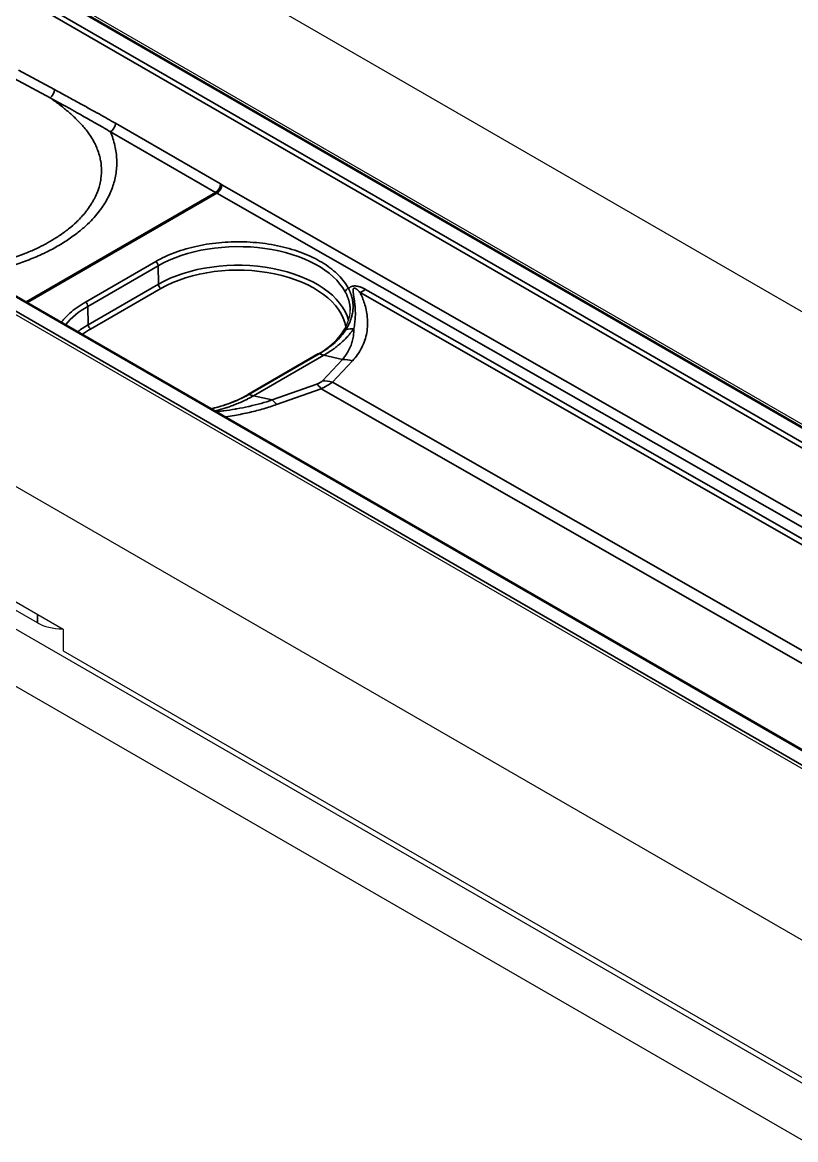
# Model space of a CAD drawing. Header units: millimetres. Extents: x 68 to 2000, y 100 to 2870.
# Drawn here: x 1428.2 to 1483.4, y 804.5 to 884.4 of the extents above; entities that cross this region are included whole.
import ezdxf

# ---------------------------------------------------------------- set-up
doc = ezdxf.new("R2010")
doc.units = ezdxf.units.MM
doc.header["$LTSCALE"] = 10
doc.layers.add('_Sichtbarkanten', color=7, linetype='Continuous', lineweight=25)
doc.layers.add('Sichtbar schmal (ISO)', color=7, linetype='Continuous', lineweight=35)

msp = doc.modelspace()

# ---------------------------------------------------------------- linework, layer by layer
at = {"layer": '_Sichtbarkanten'}
for p, q in [((1239.442, 1004.8), (1592.995, 800.676)), ((1200.551, 982.347), (1554.104, 778.223)), ((1268.434, 979.842), (1549.869, 817.355)), ((1268.893, 979.754), (1549.614, 817.68)), ((1529.887, 805.826), (1248.465, 968.305)), ((1528.295, 805.371), (1247.573, 967.446)), ((1449.262, 860.676), (1444.245, 857.78)), ((1396.59, 858.957), (1529.179, 782.407)), ((1529.179, 778.325), (1396.59, 854.875)), ((1408.44, 854.075), (1431.068, 841.011)), ((1429.234, 841.462), (1411.907, 851.465)), ((1431.068, 841.011), (1431.068, 839.46)), ((1431.068, 839.46), (1491.525, 804.555))]:
    msp.add_line(p, q, dxfattribs=at)
for centre, major_axis, ratio, start_param, end_param in [((1444.37, 857.563), (-0.125, 0.217), 0.589802, 0.000537, 0.00064), ((1431, 842.484), (-2.5, 0), 0.578054, 0.786007, 1.578464)]:
    msp.add_ellipse(centre, major_axis=major_axis, ratio=ratio, start_param=start_param, end_param=end_param, dxfattribs=at)
for points in [[(1451.119, 862.374), (1451.406, 862.844), (1451.555, 863.322), (1451.565, 863.772)], [(1449.262, 860.676), (1449.262, 860.676), (1449.262, 860.676), (1449.262, 860.676)]]:
    msp.add_open_spline(points, degree=3, dxfattribs=at)
for points, knots in [([(1449.262, 860.676), (1449.865, 861.024), (1450.373, 861.433), (1450.889, 862.033), (1451.014, 862.202), (1451.119, 862.374)], [0, 0, 0, 0, 0.5172031, 0.5172031, 0.7129245, 0.7129245, 0.7129245, 0.7129245]), ([(1441.633, 856.779), (1442.308, 856.937), (1442.949, 857.152), (1443.775, 857.524), (1444.017, 857.648), (1444.245, 857.78)], [0.0820415, 0.0820415, 0.0820415, 0.0820415, 0.5203042, 0.5203042, 0.7160716, 0.7160716, 0.7160716, 0.7160716])]:
    msp.add_open_spline(points, degree=3, knots=knots, dxfattribs=at)
at = {"layer": 'Sichtbar schmal (ISO)'}
for p, q in [((1549.744, 817.343), (1268.309, 979.829)), ((1548.671, 816.53), (1267.249, 979.009)), ((1267.425, 979.312), (1548.848, 816.833)), ((1247.443, 967.783), (1528.878, 805.296)), ((1529.762, 805.813), (1248.34, 968.293)), ((1427.874, 880.949), (1430.448, 879.559)), ((1427.565, 880.359), (1430.139, 878.969)), ((1434.444, 876.55), (1441.952, 872.215)), ((1434.798, 877.155), (1442.306, 872.82)), ((1442.396, 872.768), (1545.245, 814.021)), ((1428.425, 864.405), (1441.952, 872.215)), ((1428.517, 864.352), (1442.045, 872.162)), ((1442.045, 872.162), (1544.543, 813.615)), ((1432.653, 864.379), (1437.673, 867.278)), ((1432.83, 864.076), (1437.851, 866.975)), ((1437.851, 866.975), (1437.87, 865.657)), ((1432.85, 862.759), (1437.87, 865.657)), ((1433.027, 862.456), (1438.047, 865.355)), ((1452.267, 865.071), (1528.509, 821.514)), ((1452.67, 865.278), (1528.912, 821.72)), ((1432.83, 864.076), (1432.85, 862.759)), ((1452.776, 863.417), (1452.776, 863.417)), ((1449.351, 860.679), (1444.337, 857.785)), ((1444.67, 857.69), (1449.683, 860.584)), ((1451.01, 860.287), (1449.683, 860.584)), ((1451.01, 860.287), (1449.586, 858.758)), ((1451.719, 860.186), (1450.296, 858.657)), ((1449.183, 858.525), (1445.996, 857.392)), ((1449.489, 858.192), (1446.302, 857.058)), ((1449.489, 858.192), (1514.827, 820.863)), ((1450.296, 858.657), (1515.634, 821.329)), ((1445.996, 857.392), (1444.67, 857.69)), ((1429.234, 841.462), (1429.234, 842.07))]:
    msp.add_line(p, q, dxfattribs=at)
for centre, major_axis, ratio, start_param, end_param in [((1430.094, 879.363), (0.237, 0.44), 0.595228, 4.00544, 5.463512), ((1434.444, 876.958), (0.25, 0.433), 0.57735, 3.926991, 5.480334), ((1441.952, 872.623), (0.25, 0.433), 0.57735, 3.926992, 5.480334), ((1442.043, 872.571), (0.248, 0.434), 0.580313, 3.924309, 5.477656), ((1442.637, 895.244), (-11.827, 23.793), 0.584954, 2.419128, 2.424095), ((1441.952, 892.627), (12.5, -21.651), 0.57735, 5.497787, 5.503023), ((1443.531, 863.731), (8.033, 0.037), 0.574224, 0.295803, 2.353525), ((1437.674, 867.073), (0.125, -0.217), 0.57735, 0.802851, 2.36143), ((1443.53, 862.39), (8.004, 0), 0.57735, 0.149566, 2.356194), ((1443.53, 862.189), (7.754, 0), 0.57735, 0.093863, 2.356194), ((1438.047, 865.559), (-0.125, 0.217), 0.57735, 0.802851, 2.356194), ((1451.448, 865.15), (-0.22, -0.118), 0.783058, 4.318505, 5.869395), ((1452.652, 869.371), (2.48, 4.341), 0.580365, 3.809993, 3.92436), ((1438.51, 860.832), (8.033, 0.037), 0.574225, 2.353524, 2.698243), ((1432.653, 864.175), (0.125, -0.217), 0.57735, 0.802851, 2.36143), ((1438.51, 859.491), (8.004, 0), 0.57735, 2.356194, 2.495666), ((1438.51, 859.291), (7.754, 0), 0.57735, 2.356194, 2.468253), ((1433.027, 862.66), (-0.125, 0.217), 0.57735, 0.802851, 2.356194), ((1451.332, 862.244), (-0.213, 0.13), 0.763655, 5.367945, 6.283189), ((1450.26, 866.625), (-4.432, 2.314), 0.783417, 2.174068, 2.29128), ((1448.65, 865.085), (-2.5, 4.33), 0.57735, 2.55575, 2.652887), ((1451.527, 858.036), (-1.829, 1.704), 0.803702, 5.270685, 5.583182), ((1449.7, 856.275), (-0.838, 2.355), 0.268501, 5.561414, 5.87391), ((1450.103, 856.508), (-1.829, 1.704), 0.803702, 5.270686, 5.583183), ((1444.37, 857.563), (-0.125, 0.217), 0.589802, 5.697944, 6.283721), ((1443.636, 862.191), (-2.5, 4.33), 0.57735, 2.55575, 2.652887), ((1446.513, 855.142), (-0.838, 2.355), 0.268501, 5.561414, 5.87391)]:
    msp.add_ellipse(centre, major_axis=major_axis, ratio=ratio, start_param=start_param, end_param=end_param, dxfattribs=at)
for points, knots in [([(1424.283, 866.796), (1424.325, 866.802), (1424.368, 866.809), (1424.41, 866.815), (1424.627, 866.848), (1424.85, 866.885), (1425.081, 866.928), (1425.121, 866.935), (1425.16, 866.943), (1425.2, 866.95), (1425.475, 867.003), (1425.762, 867.064), (1426.066, 867.137), (1426.153, 867.158), (1426.241, 867.18), (1426.33, 867.203), (1426.552, 867.26), (1426.781, 867.323), (1427.015, 867.393), (1427.18, 867.443), (1427.346, 867.495), (1427.514, 867.551), (1427.681, 867.607), (1427.849, 867.666), (1428.017, 867.728), (1428.22, 867.803), (1428.424, 867.883), (1428.625, 867.968), (1428.755, 868.022), (1428.885, 868.079), (1429.012, 868.137), (1429.231, 868.237), (1429.445, 868.341), (1429.652, 868.448), (1429.75, 868.499), (1429.847, 868.551), (1429.942, 868.604), (1430.168, 868.729), (1430.383, 868.857), (1430.586, 868.987), (1430.646, 869.026), (1430.704, 869.064), (1430.762, 869.103), (1431, 869.262), (1431.219, 869.422), (1431.417, 869.58), (1431.429, 869.589), (1431.441, 869.599), (1431.452, 869.608), (1431.66, 869.775), (1431.846, 869.939), (1432.012, 870.098), (1432.055, 870.139), (1432.097, 870.18), (1432.138, 870.22), (1432.254, 870.336), (1432.359, 870.45), (1432.457, 870.56), (1432.56, 870.677), (1432.653, 870.791), (1432.739, 870.904), (1432.763, 870.934), (1432.786, 870.965), (1432.809, 870.996), (1432.914, 871.137), (1433.007, 871.276), (1433.092, 871.414), (1433.135, 871.484), (1433.176, 871.554), (1433.215, 871.624), (1433.252, 871.692), (1433.288, 871.76), (1433.323, 871.829), (1433.392, 871.968), (1433.454, 872.108), (1433.509, 872.249), (1433.525, 872.291), (1433.54, 872.333), (1433.555, 872.375), (1433.591, 872.475), (1433.622, 872.575), (1433.65, 872.676), (1433.69, 872.819), (1433.722, 872.963), (1433.746, 873.107), (1433.748, 873.122), (1433.751, 873.137), (1433.753, 873.153), (1433.773, 873.281), (1433.787, 873.41), (1433.795, 873.54), (1433.804, 873.677), (1433.805, 873.815), (1433.799, 873.954), (1433.799, 873.961), (1433.798, 873.968), (1433.798, 873.975), (1433.791, 874.121), (1433.776, 874.268), (1433.753, 874.416), (1433.733, 874.536), (1433.709, 874.657), (1433.678, 874.778), (1433.671, 874.806), (1433.664, 874.834), (1433.656, 874.862), (1433.615, 875.012), (1433.565, 875.163), (1433.505, 875.315), (1433.464, 875.42), (1433.418, 875.526), (1433.367, 875.631), (1433.345, 875.678), (1433.322, 875.724), (1433.298, 875.77), (1433.219, 875.921), (1433.133, 876.068), (1433.044, 876.206), (1432.97, 876.321), (1432.895, 876.429), (1432.82, 876.53), (1432.804, 876.551), (1432.789, 876.571), (1432.774, 876.592), (1432.683, 876.711), (1432.594, 876.82), (1432.505, 876.924), (1432.415, 877.029), (1432.325, 877.128), (1432.234, 877.223), (1432.143, 877.319), (1432.051, 877.411), (1431.958, 877.501), (1431.949, 877.51), (1431.94, 877.518), (1431.931, 877.527), (1431.847, 877.608), (1431.762, 877.686), (1431.677, 877.763), (1431.582, 877.848), (1431.486, 877.932), (1431.388, 878.014), (1431.29, 878.097), (1431.191, 878.178), (1431.09, 878.259), (1430.989, 878.34), (1430.886, 878.42), (1430.781, 878.5), (1430.677, 878.579), (1430.572, 878.658), (1430.465, 878.736), (1430.451, 878.746), (1430.436, 878.757), (1430.422, 878.767), (1430.329, 878.835), (1430.234, 878.902), (1430.139, 878.969)], [0.3621811, 0.3621811, 0.3621811, 0.3621811, 0.3653846, 0.3653846, 0.3653846, 0.3818232, 0.3818232, 0.3818232, 0.3846154, 0.3846154, 0.3846154, 0.4038462, 0.4038462, 0.4038462, 0.4093576, 0.4093576, 0.4093576, 0.4230769, 0.4230769, 0.4230769, 0.4327241, 0.4327241, 0.4327241, 0.4423077, 0.4423077, 0.4423077, 0.4539652, 0.4539652, 0.4539652, 0.4615385, 0.4615385, 0.4615385, 0.474558, 0.474558, 0.474558, 0.4807692, 0.4807692, 0.4807692, 0.4956006, 0.4956006, 0.4956006, 0.5, 0.5, 0.5, 0.5181467, 0.5181467, 0.5181467, 0.5192308, 0.5192308, 0.5192308, 0.5384615, 0.5384615, 0.5384615, 0.5434493, 0.5434493, 0.5434493, 0.5576923, 0.5576923, 0.5576923, 0.5727792, 0.5727792, 0.5727792, 0.5769231, 0.5769231, 0.5769231, 0.5961538, 0.5961538, 0.5961538, 0.6058788, 0.6058788, 0.6058788, 0.6153846, 0.6153846, 0.6153846, 0.6346154, 0.6346154, 0.6346154, 0.6403017, 0.6403017, 0.6403017, 0.6538462, 0.6538462, 0.6538462, 0.6730769, 0.6730769, 0.6730769, 0.6751186, 0.6751186, 0.6751186, 0.6923077, 0.6923077, 0.6923077, 0.7106147, 0.7106147, 0.7106147, 0.7115385, 0.7115385, 0.7115385, 0.7307692, 0.7307692, 0.7307692, 0.7464052, 0.7464052, 0.7464052, 0.75, 0.75, 0.75, 0.7692308, 0.7692308, 0.7692308, 0.7825567, 0.7825567, 0.7825567, 0.7884615, 0.7884615, 0.7884615, 0.8076923, 0.8076923, 0.8076923, 0.8236648, 0.8236648, 0.8236648, 0.8269231, 0.8269231, 0.8269231, 0.8461538, 0.8461538, 0.8461538, 0.8653846, 0.8653846, 0.8653846, 0.8846154, 0.8846154, 0.8846154, 0.8864713, 0.8864713, 0.8864713, 0.9038462, 0.9038462, 0.9038462, 0.9230769, 0.9230769, 0.9230769, 0.9423077, 0.9423077, 0.9423077, 0.9615385, 0.9615385, 0.9615385, 0.9807692, 0.9807692, 0.9807692, 0.9833197, 0.9833197, 0.9833197, 1, 1, 1, 1]), ([(1430.139, 878.969), (1430.433, 878.808), (1430.714, 878.654), (1430.983, 878.506), (1431.005, 878.494), (1431.027, 878.482), (1431.049, 878.469), (1431.292, 878.336), (1431.525, 878.207), (1431.748, 878.083), (1431.79, 878.06), (1431.832, 878.036), (1431.873, 878.013), (1432.07, 877.904), (1432.259, 877.799), (1432.441, 877.697), (1432.5, 877.663), (1432.559, 877.63), (1432.617, 877.598), (1432.793, 877.499), (1432.963, 877.403), (1433.127, 877.31), (1433.181, 877.279), (1433.235, 877.248), (1433.288, 877.218), (1433.468, 877.115), (1433.641, 877.016), (1433.807, 876.921), (1433.836, 876.904), (1433.866, 876.887), (1433.895, 876.87), (1434.087, 876.759), (1434.271, 876.652), (1434.444, 876.55)], [0, 0, 0, 0, 0.1540501, 0.1540501, 0.1540501, 0.1666667, 0.1666667, 0.1666667, 0.3069509, 0.3069509, 0.3069509, 0.3333333, 0.3333333, 0.3333333, 0.4590457, 0.4590457, 0.4590457, 0.5, 0.5, 0.5, 0.6250424, 0.6250424, 0.6250424, 0.6666667, 0.6666667, 0.6666667, 0.8081362, 0.8081362, 0.8081362, 0.8333333, 0.8333333, 0.8333333, 1, 1, 1, 1]), ([(1424.997, 866.384), (1425.199, 866.422), (1425.689, 866.52), (1426.533, 866.72), (1427.555, 867.015), (1428.63, 867.395), (1429.69, 867.851), (1430.669, 868.363), (1431.527, 868.902), (1432.245, 869.44), (1432.827, 869.956), (1433.291, 870.439), (1433.665, 870.894), (1433.974, 871.333), (1434.234, 871.773), (1434.453, 872.222), (1434.63, 872.68), (1434.762, 873.142), (1434.851, 873.608), (1434.897, 874.08), (1434.899, 874.562), (1434.856, 875.054), (1434.766, 875.557), (1434.623, 876.075), (1434.507, 876.394), (1434.444, 876.55)], [0.311186, 0.311186, 0.311186, 0.311186, 0.3333333, 0.3636364, 0.3939394, 0.4242424, 0.4545455, 0.4848485, 0.5151515, 0.5454545, 0.5757576, 0.6060606, 0.6363636, 0.6666667, 0.6969697, 0.7272727, 0.7575758, 0.7878788, 0.8181818, 0.8484848, 0.8787879, 0.9090909, 0.9393939, 0.969697, 1, 1, 1, 1]), ([(1437.673, 867.278), (1437.882, 867.398), (1438.32, 867.626), (1439.049, 867.93), (1439.832, 868.188), (1440.661, 868.396), (1441.52, 868.55), (1442.401, 868.65), (1443.297, 868.695), (1444.196, 868.685), (1445.087, 868.618), (1445.959, 868.497), (1446.803, 868.322), (1447.609, 868.095), (1448.367, 867.82), (1449.068, 867.499), (1449.704, 867.136), (1450.267, 866.735), (1450.752, 866.302), (1451.152, 865.84), (1451.358, 865.519), (1451.447, 865.354)], [0, 0, 0, 0, 0.0526316, 0.1052632, 0.1578947, 0.2105263, 0.2631579, 0.3157895, 0.3684211, 0.4210526, 0.4736842, 0.5263158, 0.5789474, 0.6315789, 0.6842105, 0.7368421, 0.7894737, 0.8421053, 0.8947368, 0.9473684, 1, 1, 1, 1]), ([(1451.447, 865.354), (1451.455, 865.338), (1451.463, 865.321), (1451.471, 865.304), (1451.475, 865.295), (1451.479, 865.286), (1451.483, 865.277), (1451.488, 865.267), (1451.493, 865.256), (1451.498, 865.246), (1451.506, 865.228), (1451.514, 865.211), (1451.522, 865.192), (1451.522, 865.191), (1451.523, 865.19), (1451.523, 865.188), (1451.531, 865.17), (1451.539, 865.151), (1451.548, 865.131), (1451.552, 865.12), (1451.557, 865.109), (1451.561, 865.098), (1451.564, 865.09), (1451.568, 865.081), (1451.571, 865.073), (1451.579, 865.053), (1451.587, 865.033), (1451.594, 865.012), (1451.597, 865.006), (1451.599, 865), (1451.601, 864.994), (1451.606, 864.979), (1451.612, 864.963), (1451.617, 864.947), (1451.625, 864.926), (1451.632, 864.903), (1451.64, 864.88), (1451.648, 864.856), (1451.655, 864.83), (1451.663, 864.804), (1451.668, 864.788), (1451.672, 864.772), (1451.677, 864.755), (1451.68, 864.745), (1451.682, 864.735), (1451.685, 864.724), (1451.692, 864.696), (1451.699, 864.667), (1451.706, 864.637), (1451.708, 864.631), (1451.709, 864.624), (1451.711, 864.618), (1451.716, 864.593), (1451.721, 864.568), (1451.726, 864.542), (1451.73, 864.517), (1451.735, 864.492), (1451.739, 864.466), (1451.74, 864.457), (1451.742, 864.448), (1451.743, 864.438), (1451.749, 864.401), (1451.753, 864.363), (1451.757, 864.324), (1451.758, 864.315), (1451.759, 864.307), (1451.76, 864.299), (1451.763, 864.266), (1451.765, 864.232), (1451.767, 864.197), (1451.768, 864.17), (1451.769, 864.142), (1451.77, 864.113), (1451.77, 864.094), (1451.77, 864.075), (1451.77, 864.056), (1451.77, 864.008), (1451.769, 863.959), (1451.766, 863.907), (1451.765, 863.904), (1451.765, 863.9), (1451.765, 863.897), (1451.761, 863.84), (1451.756, 863.78), (1451.747, 863.717), (1451.746, 863.704), (1451.744, 863.691), (1451.742, 863.678), (1451.734, 863.626), (1451.725, 863.573), (1451.714, 863.518), (1451.707, 863.486), (1451.7, 863.454), (1451.692, 863.421), (1451.683, 863.384), (1451.673, 863.347), (1451.662, 863.308), (1451.646, 863.252), (1451.628, 863.194), (1451.607, 863.134), (1451.602, 863.121), (1451.597, 863.108), (1451.593, 863.095), (1451.568, 863.026), (1451.539, 862.954), (1451.506, 862.88), (1451.496, 862.858), (1451.486, 862.835), (1451.475, 862.813), (1451.451, 862.763), (1451.426, 862.712), (1451.399, 862.659), (1451.363, 862.592), (1451.324, 862.523), (1451.281, 862.453)], [0, 0, 0, 0, 0.0416341, 0.0416341, 0.0416341, 0.0625, 0.0625, 0.0625, 0.0866207, 0.0866207, 0.0866207, 0.125, 0.125, 0.125, 0.1276593, 0.1276593, 0.1276593, 0.1662083, 0.1662083, 0.1662083, 0.1875, 0.1875, 0.1875, 0.2033565, 0.2033565, 0.2033565, 0.2399222, 0.2399222, 0.2399222, 0.25, 0.25, 0.25, 0.2764862, 0.2764862, 0.2764862, 0.3125, 0.3125, 0.3125, 0.3510776, 0.3510776, 0.3510776, 0.375, 0.375, 0.375, 0.3895387, 0.3895387, 0.3895387, 0.4289244, 0.4289244, 0.4289244, 0.4375, 0.4375, 0.4375, 0.4693245, 0.4693245, 0.4693245, 0.5, 0.5, 0.5, 0.5108569, 0.5108569, 0.5108569, 0.553618, 0.553618, 0.553618, 0.5625, 0.5625, 0.5625, 0.597656, 0.597656, 0.597656, 0.625, 0.625, 0.625, 0.6431249, 0.6431249, 0.6431249, 0.6875, 0.6875, 0.6875, 0.6904332, 0.6904332, 0.6904332, 0.7396953, 0.7396953, 0.7396953, 0.75, 0.75, 0.75, 0.7896329, 0.7896329, 0.7896329, 0.8125, 0.8125, 0.8125, 0.837854, 0.837854, 0.837854, 0.875, 0.875, 0.875, 0.8829222, 0.8829222, 0.8829222, 0.9250289, 0.9250289, 0.9250289, 0.9375, 0.9375, 0.9375, 0.9648926, 0.9648926, 0.9648926, 0.9999999, 0.9999999, 0.9999999, 0.9999999]), ([(1451.447, 865.354), (1451.46, 865.367), (1451.487, 865.391), (1451.529, 865.424), (1451.574, 865.453), (1451.621, 865.477), (1451.669, 865.496), (1451.717, 865.511), (1451.767, 865.522), (1451.819, 865.529), (1451.875, 865.533), (1451.94, 865.532), (1452.009, 865.526), (1452.082, 865.514), (1452.157, 865.497), (1452.236, 865.475), (1452.317, 865.447), (1452.4, 865.413), (1452.487, 865.375), (1452.576, 865.33), (1452.639, 865.296), (1452.67, 865.278)], [0, 0, 0, 0, 0.0526316, 0.1052632, 0.1578947, 0.2105263, 0.2631579, 0.3157895, 0.3684211, 0.4210526, 0.4736842, 0.5263158, 0.5789474, 0.6315789, 0.6842105, 0.7368421, 0.7894737, 0.8421053, 0.8947368, 0.9473684, 0.9999999, 0.9999999, 0.9999999, 0.9999999]), ([(1451.821, 862.489), (1451.837, 862.558), (1451.85, 862.626), (1451.862, 862.693), (1451.863, 862.7), (1451.864, 862.706), (1451.865, 862.712), (1451.876, 862.779), (1451.886, 862.845), (1451.894, 862.91), (1451.895, 862.916), (1451.896, 862.922), (1451.897, 862.928), (1451.905, 862.993), (1451.911, 863.057), (1451.917, 863.121), (1451.917, 863.127), (1451.918, 863.133), (1451.918, 863.139), (1451.923, 863.203), (1451.927, 863.266), (1451.93, 863.33), (1451.93, 863.336), (1451.93, 863.341), (1451.93, 863.347), (1451.933, 863.41), (1451.934, 863.474), (1451.934, 863.536), (1451.934, 863.541), (1451.934, 863.546), (1451.934, 863.551), (1451.934, 863.613), (1451.933, 863.673), (1451.931, 863.731), (1451.931, 863.736), (1451.931, 863.74), (1451.931, 863.745), (1451.929, 863.802), (1451.926, 863.857), (1451.923, 863.908), (1451.923, 863.912), (1451.923, 863.916), (1451.922, 863.92), (1451.919, 863.971), (1451.916, 864.019), (1451.912, 864.065), (1451.911, 864.068), (1451.911, 864.072), (1451.911, 864.075), (1451.907, 864.12), (1451.903, 864.163), (1451.898, 864.204), (1451.898, 864.207), (1451.898, 864.21), (1451.897, 864.213), (1451.893, 864.254), (1451.889, 864.292), (1451.884, 864.329), (1451.884, 864.332), (1451.884, 864.335), (1451.883, 864.337), (1451.879, 864.374), (1451.875, 864.409), (1451.87, 864.442), (1451.87, 864.445), (1451.869, 864.447), (1451.869, 864.449), (1451.865, 864.483), (1451.86, 864.515), (1451.856, 864.545), (1451.856, 864.547), (1451.856, 864.549), (1451.855, 864.551), (1451.851, 864.582), (1451.847, 864.61), (1451.843, 864.638), (1451.842, 864.64), (1451.842, 864.642), (1451.842, 864.644), (1451.838, 864.671), (1451.834, 864.698), (1451.83, 864.723), (1451.83, 864.725), (1451.83, 864.726), (1451.829, 864.728), (1451.826, 864.753), (1451.822, 864.778), (1451.819, 864.801), (1451.818, 864.802), (1451.818, 864.804), (1451.818, 864.805), (1451.815, 864.828), (1451.811, 864.85), (1451.808, 864.872), (1451.808, 864.873), (1451.808, 864.874), (1451.808, 864.875), (1451.805, 864.897), (1451.802, 864.917), (1451.799, 864.936), (1451.799, 864.937), (1451.799, 864.938), (1451.799, 864.94), (1451.796, 864.959), (1451.794, 864.978), (1451.792, 864.995), (1451.792, 864.996), (1451.791, 864.997), (1451.791, 864.998), (1451.789, 865.016), (1451.787, 865.033), (1451.785, 865.05), (1451.784, 865.067), (1451.782, 865.084), (1451.781, 865.1), (1451.779, 865.116), (1451.778, 865.131), (1451.777, 865.146), (1451.776, 865.161), (1451.776, 865.175), (1451.776, 865.188), (1451.775, 865.202), (1451.776, 865.214), (1451.776, 865.227), (1451.776, 865.239), (1451.777, 865.25), (1451.778, 865.261), (1451.779, 865.272), (1451.781, 865.282), (1451.783, 865.291), (1451.785, 865.301), (1451.787, 865.309), (1451.789, 865.317), (1451.792, 865.325), (1451.795, 865.333), (1451.799, 865.339), (1451.802, 865.345), (1451.806, 865.351), (1451.81, 865.356), (1451.814, 865.36), (1451.819, 865.364), (1451.824, 865.368), (1451.828, 865.371), (1451.834, 865.373), (1451.839, 865.375), (1451.845, 865.377), (1451.85, 865.378), (1451.857, 865.379), (1451.863, 865.379), (1451.869, 865.379), (1451.877, 865.378), (1451.884, 865.377), (1451.893, 865.375), (1451.901, 865.373), (1451.91, 865.37), (1451.92, 865.366), (1451.93, 865.362), (1451.94, 865.357), (1451.951, 865.351), (1451.962, 865.345), (1451.974, 865.338), (1451.985, 865.331), (1451.998, 865.323), (1452.01, 865.314), (1452.023, 865.305), (1452.036, 865.295), (1452.049, 865.285), (1452.063, 865.273), (1452.077, 865.261), (1452.091, 865.249), (1452.105, 865.236), (1452.12, 865.223), (1452.135, 865.209), (1452.15, 865.194), (1452.166, 865.178), (1452.182, 865.163), (1452.198, 865.146), (1452.215, 865.128), (1452.232, 865.11), (1452.249, 865.091), (1452.267, 865.071)], [0, 0, 0, 0, 0.021727, 0.021727, 0.021727, 0.02381, 0.02381, 0.02381, 0.045583, 0.045583, 0.045583, 0.047619, 0.047619, 0.047619, 0.069445, 0.069445, 0.069445, 0.071429, 0.071429, 0.071429, 0.093311, 0.093311, 0.093311, 0.095238, 0.095238, 0.095238, 0.11718, 0.11718, 0.11718, 0.119048, 0.119048, 0.119048, 0.141038, 0.141038, 0.141038, 0.142857, 0.142857, 0.142857, 0.164889, 0.164889, 0.164889, 0.166667, 0.166667, 0.166667, 0.188744, 0.188744, 0.188744, 0.190476, 0.190476, 0.190476, 0.212605, 0.212605, 0.212605, 0.214286, 0.214286, 0.214286, 0.236468, 0.236468, 0.236468, 0.238095, 0.238095, 0.238095, 0.260328, 0.260328, 0.260328, 0.261905, 0.261905, 0.261905, 0.284189, 0.284189, 0.284189, 0.285714, 0.285714, 0.285714, 0.308049, 0.308049, 0.308049, 0.309524, 0.309524, 0.309524, 0.33191, 0.33191, 0.33191, 0.333333, 0.333333, 0.333333, 0.35577, 0.35577, 0.35577, 0.357143, 0.357143, 0.357143, 0.379631, 0.379631, 0.379631, 0.380952, 0.380952, 0.380952, 0.403491, 0.403491, 0.403491, 0.404762, 0.404762, 0.404762, 0.427351, 0.427351, 0.427351, 0.428571, 0.428571, 0.428571, 0.451211, 0.451211, 0.451211, 0.475072, 0.475072, 0.475072, 0.498933, 0.498933, 0.498933, 0.522794, 0.522794, 0.522794, 0.546654, 0.546654, 0.546654, 0.570514, 0.570514, 0.570514, 0.594375, 0.594375, 0.594375, 0.618235, 0.618235, 0.618235, 0.642095, 0.642095, 0.642095, 0.665952, 0.665952, 0.665952, 0.68981, 0.68981, 0.68981, 0.713671, 0.713671, 0.713671, 0.737529, 0.737529, 0.737529, 0.761394, 0.761394, 0.761394, 0.785259, 0.785259, 0.785259, 0.809119, 0.809119, 0.809119, 0.832978, 0.832978, 0.832978, 0.856838, 0.856838, 0.856838, 0.880698, 0.880698, 0.880698, 0.904559, 0.904559, 0.904559, 0.928419, 0.928419, 0.928419, 0.952279, 0.952279, 0.952279, 0.97614, 0.97614, 0.97614, 1, 1, 1, 1]), ([(1451.209, 865.111), (1451.222, 865.087), (1451.235, 865.062), (1451.249, 865.035), (1451.249, 865.034), (1451.25, 865.032), (1451.251, 865.03), (1451.264, 865.005), (1451.277, 864.979), (1451.29, 864.952), (1451.292, 864.948), (1451.294, 864.944), (1451.296, 864.94), (1451.308, 864.915), (1451.32, 864.888), (1451.333, 864.86), (1451.336, 864.854), (1451.339, 864.848), (1451.342, 864.841), (1451.353, 864.815), (1451.365, 864.788), (1451.376, 864.76), (1451.38, 864.751), (1451.384, 864.741), (1451.387, 864.732), (1451.398, 864.705), (1451.408, 864.678), (1451.418, 864.65), (1451.423, 864.637), (1451.427, 864.624), (1451.432, 864.611), (1451.441, 864.584), (1451.45, 864.557), (1451.459, 864.529), (1451.464, 864.512), (1451.469, 864.495), (1451.474, 864.478), (1451.481, 864.451), (1451.488, 864.424), (1451.495, 864.396), (1451.501, 864.374), (1451.506, 864.353), (1451.511, 864.33), (1451.516, 864.304), (1451.522, 864.277), (1451.527, 864.249), (1451.532, 864.222), (1451.536, 864.195), (1451.54, 864.166), (1451.544, 864.141), (1451.548, 864.114), (1451.551, 864.088), (1451.554, 864.054), (1451.557, 864.019), (1451.56, 863.983), (1451.562, 863.959), (1451.563, 863.934), (1451.564, 863.908), (1451.565, 863.866), (1451.566, 863.823), (1451.565, 863.778), (1451.565, 863.776), (1451.565, 863.774), (1451.565, 863.772)], [0, 0, 0, 0, 0.0625, 0.0625, 0.0625, 0.0661891, 0.0661891, 0.0661891, 0.125, 0.125, 0.125, 0.1331624, 0.1331624, 0.1331624, 0.1875, 0.1875, 0.1875, 0.1999486, 0.1999486, 0.1999486, 0.25, 0.25, 0.25, 0.2665749, 0.2665749, 0.2665749, 0.3125, 0.3125, 0.3125, 0.3331226, 0.3331226, 0.3331226, 0.375, 0.375, 0.375, 0.3996603, 0.3996603, 0.3996603, 0.4375, 0.4375, 0.4375, 0.4662528, 0.4662528, 0.4662528, 0.5, 0.5, 0.5, 0.5329208, 0.5329208, 0.5329208, 0.5625, 0.5625, 0.5625, 0.5996775, 0.5996775, 0.5996775, 0.625, 0.625, 0.625, 0.6665373, 0.6665373, 0.6665373, 0.6685496, 0.6685496, 0.6685496, 0.6685496]), ([(1452.267, 865.071), (1452.324, 864.955), (1452.38, 864.831), (1452.433, 864.701), (1452.487, 864.57), (1452.537, 864.432), (1452.584, 864.286), (1452.63, 864.14), (1452.673, 863.985), (1452.708, 863.821), (1452.743, 863.656), (1452.771, 863.483), (1452.789, 863.303), (1452.806, 863.123), (1452.812, 862.937), (1452.805, 862.751), (1452.799, 862.565), (1452.779, 862.378), (1452.746, 862.196), (1452.713, 862.013), (1452.667, 861.834), (1452.608, 861.657), (1452.548, 861.481), (1452.475, 861.306), (1452.388, 861.136), (1452.302, 860.965), (1452.201, 860.799), (1452.09, 860.641), (1451.978, 860.482), (1451.855, 860.331), (1451.719, 860.186)], [0, 0, 0, 0, 0.1, 0.1, 0.1, 0.2, 0.2, 0.2, 0.3, 0.3, 0.3, 0.4, 0.4, 0.4, 0.5, 0.5, 0.5, 0.6, 0.6, 0.6, 0.7, 0.7, 0.7, 0.8, 0.8, 0.8, 0.9, 0.9, 0.9, 1, 1, 1, 1]), ([(1430.946, 862.949), (1430.993, 863.01), (1431.171, 863.227), (1431.524, 863.586), (1432.05, 864.006), (1432.444, 864.259), (1432.653, 864.379)], [0.8218211, 0.8218211, 0.8218211, 0.8218211, 0.8421053, 0.8947368, 0.9473684, 1, 1, 1, 1]), ([(1451.281, 862.453), (1451.18, 862.287), (1451.064, 862.124), (1450.932, 861.966), (1450.799, 861.807), (1450.651, 861.652), (1450.488, 861.503), (1450.325, 861.353), (1450.148, 861.209), (1449.958, 861.071), (1449.768, 860.934), (1449.565, 860.803), (1449.351, 860.679)], [0, 0, 0, 0, 0.248741, 0.248741, 0.248741, 0.499365, 0.499365, 0.499365, 0.749894, 0.749894, 0.749894, 1, 1, 1, 1]), ([(1449.683, 860.584), (1449.822, 860.665), (1449.95, 860.743), (1450.066, 860.819), (1450.076, 860.826), (1450.087, 860.833), (1450.098, 860.84), (1450.202, 860.909), (1450.298, 860.976), (1450.386, 861.04), (1450.403, 861.052), (1450.419, 861.064), (1450.435, 861.076), (1450.515, 861.135), (1450.588, 861.192), (1450.657, 861.247), (1450.677, 861.263), (1450.696, 861.279), (1450.715, 861.294), (1450.776, 861.345), (1450.834, 861.395), (1450.889, 861.443), (1450.91, 861.462), (1450.931, 861.48), (1450.951, 861.498), (1451.001, 861.544), (1451.049, 861.589), (1451.095, 861.633), (1451.115, 861.653), (1451.136, 861.673), (1451.155, 861.693), (1451.199, 861.736), (1451.24, 861.778), (1451.281, 861.821), (1451.301, 861.842), (1451.32, 861.863), (1451.34, 861.884), (1451.38, 861.928), (1451.42, 861.973), (1451.458, 862.018), (1451.476, 862.038), (1451.494, 862.059), (1451.511, 862.08), (1451.554, 862.132), (1451.596, 862.184), (1451.637, 862.236), (1451.649, 862.251), (1451.661, 862.267), (1451.672, 862.282), (1451.724, 862.35), (1451.774, 862.419), (1451.821, 862.489)], [0, 0, 0, 0, 0.1017218, 0.1017218, 0.1017218, 0.1111111, 0.1111111, 0.1111111, 0.2046711, 0.2046711, 0.2046711, 0.2222222, 0.2222222, 0.2222222, 0.308684, 0.308684, 0.308684, 0.3333333, 0.3333333, 0.3333333, 0.4139675, 0.4139675, 0.4139675, 0.4444444, 0.4444444, 0.4444444, 0.521176, 0.521176, 0.521176, 0.5555556, 0.5555556, 0.5555556, 0.6300864, 0.6300864, 0.6300864, 0.6666667, 0.6666667, 0.6666667, 0.7425849, 0.7425849, 0.7425849, 0.7777778, 0.7777778, 0.7777778, 0.8638146, 0.8638146, 0.8638146, 0.8888889, 0.8888889, 0.8888889, 0.9999999, 0.9999999, 0.9999999, 0.9999999]), ([(1451.821, 862.489), (1451.822, 862.467), (1451.823, 862.444), (1451.823, 862.422), (1451.824, 862.287), (1451.817, 862.152), (1451.8, 862.018), (1451.798, 861.997), (1451.795, 861.976), (1451.792, 861.955), (1451.773, 861.821), (1451.745, 861.688), (1451.708, 861.557), (1451.703, 861.539), (1451.698, 861.521), (1451.692, 861.504), (1451.652, 861.37), (1451.602, 861.237), (1451.543, 861.108), (1451.538, 861.096), (1451.533, 861.085), (1451.527, 861.074), (1451.464, 860.939), (1451.39, 860.807), (1451.308, 860.681), (1451.305, 860.676), (1451.302, 860.672), (1451.299, 860.668), (1451.213, 860.536), (1451.117, 860.41), (1451.012, 860.289), (1451.011, 860.288), (1451.011, 860.288), (1451.01, 860.287)], [0.0000001, 0.0000001, 0.0000001, 0.0000001, 0.0281762, 0.0281762, 0.0281762, 0.2, 0.2, 0.2, 0.2273064, 0.2273064, 0.2273064, 0.4, 0.4, 0.4, 0.4232007, 0.4232007, 0.4232007, 0.6, 0.6, 0.6, 0.6155207, 0.6155207, 0.6155207, 0.8, 0.8, 0.8, 0.8064143, 0.8064143, 0.8064143, 0.9987896, 0.9987896, 0.9987896, 1, 1, 1, 1]), ([(1449.351, 860.679), (1449.335, 860.685), (1449.32, 860.688), (1449.306, 860.688), (1449.292, 860.688), (1449.279, 860.685), (1449.268, 860.679), (1449.266, 860.678), (1449.264, 860.677), (1449.262, 860.676)], [0, 0, 0, 0, 0.2, 0.2, 0.2, 0.4, 0.4, 0.4, 0.4326714, 0.4326714, 0.4326714, 0.4326714]), ([(1449.586, 858.758), (1449.569, 858.74), (1449.531, 858.705), (1449.463, 858.656), (1449.384, 858.61), (1449.292, 858.567), (1449.221, 858.539), (1449.183, 858.525)], [0.0000019, 0.0000019, 0.0000019, 0.0000019, 0.2, 0.4, 0.6, 0.8, 1, 1, 1, 1]), ([(1450.296, 858.657), (1450.251, 858.627), (1450.204, 858.596), (1450.157, 858.566), (1450.109, 858.536), (1450.059, 858.505), (1450.008, 858.475), (1449.957, 858.445), (1449.904, 858.414), (1449.849, 858.383), (1449.794, 858.352), (1449.737, 858.321), (1449.677, 858.289), (1449.617, 858.257), (1449.554, 858.225), (1449.489, 858.192)], [0.000001, 0.000001, 0.000001, 0.000001, 0.2, 0.2, 0.2, 0.4, 0.4, 0.4, 0.6, 0.6, 0.6, 0.8, 0.8, 0.8, 1, 1, 1, 1]), ([(1444.337, 857.785), (1444.123, 857.661), (1443.897, 857.544), (1443.659, 857.435), (1443.422, 857.326), (1443.174, 857.224), (1442.917, 857.131), (1442.915, 857.13), (1442.914, 857.13), (1442.912, 857.129), (1442.657, 857.037), (1442.392, 856.953), (1442.121, 856.878), (1442.119, 856.878), (1442.117, 856.877), (1442.115, 856.877), (1441.967, 856.836), (1441.816, 856.797), (1441.663, 856.762)], [0, 0, 0, 0, 0.25, 0.25, 0.25, 0.5, 0.5, 0.5, 0.5014366, 0.5014366, 0.5014366, 0.75, 0.75, 0.75, 0.7518169, 0.7518169, 0.7518169, 0.8880252, 0.8880252, 0.8880252, 0.8880252]), ([(1441.927, 856.609), (1441.991, 856.625), (1442.055, 856.642), (1442.118, 856.659), (1442.12, 856.659), (1442.121, 856.66), (1442.123, 856.66), (1442.23, 856.689), (1442.335, 856.718), (1442.439, 856.749), (1442.443, 856.75), (1442.447, 856.752), (1442.452, 856.753), (1442.555, 856.784), (1442.658, 856.816), (1442.761, 856.85), (1442.765, 856.851), (1442.77, 856.853), (1442.774, 856.854), (1442.88, 856.889), (1442.986, 856.925), (1443.095, 856.965), (1443.098, 856.966), (1443.101, 856.967), (1443.104, 856.968), (1443.216, 857.009), (1443.331, 857.052), (1443.45, 857.1), (1443.57, 857.148), (1443.694, 857.201), (1443.823, 857.259), (1443.827, 857.26), (1443.831, 857.262), (1443.834, 857.264), (1443.96, 857.32), (1444.091, 857.382), (1444.228, 857.451), (1444.233, 857.454), (1444.237, 857.456), (1444.242, 857.458), (1444.379, 857.528), (1444.523, 857.605), (1444.67, 857.69)], [0.1571648, 0.1571648, 0.1571648, 0.1571648, 0.2202695, 0.2202695, 0.2202695, 0.2222222, 0.2222222, 0.2222222, 0.3290383, 0.3290383, 0.3290383, 0.3333333, 0.3333333, 0.3333333, 0.4398323, 0.4398323, 0.4398323, 0.4444444, 0.4444444, 0.4444444, 0.5526627, 0.5526627, 0.5526627, 0.5555556, 0.5555556, 0.5555556, 0.6666667, 0.6666667, 0.6666667, 0.7777778, 0.7777778, 0.7777778, 0.7810456, 0.7810456, 0.7810456, 0.8888889, 0.8888889, 0.8888889, 0.8924579, 0.8924579, 0.8924579, 1, 1, 1, 1]), ([(1445.996, 857.392), (1445.743, 857.305), (1445.476, 857.223), (1445.196, 857.144), (1445.194, 857.143), (1445.191, 857.143), (1445.188, 857.142), (1444.921, 857.067), (1444.641, 856.996), (1444.351, 856.931), (1444.335, 856.927), (1444.319, 856.923), (1444.303, 856.92), (1444.031, 856.859), (1443.749, 856.803), (1443.463, 856.752), (1443.426, 856.746), (1443.389, 856.74), (1443.352, 856.733), (1443.081, 856.687), (1442.807, 856.646), (1442.537, 856.611), (1442.485, 856.604), (1442.433, 856.598), (1442.381, 856.592), (1442.262, 856.577), (1442.144, 856.564), (1442.028, 856.551)], [0, 0, 0, 0, 0.1980709, 0.1980709, 0.1980709, 0.2, 0.2, 0.2, 0.3895764, 0.3895764, 0.3895764, 0.4, 0.4, 0.4, 0.5772162, 0.5772162, 0.5772162, 0.6, 0.6, 0.6, 0.7675736, 0.7675736, 0.7675736, 0.8, 0.8, 0.8, 0.8743622, 0.8743622, 0.8743622, 0.8743622]), ([(1446.302, 857.058), (1446.011, 856.955), (1445.401, 856.758), (1444.394, 856.495), (1443.456, 856.304), (1442.879, 856.211), (1442.671, 856.18)], [0, 0, 0, 0, 0.0909091, 0.1818182, 0.2727273, 0.3245409, 0.3245409, 0.3245409, 0.3245409])]:
    msp.add_open_spline(points, degree=3, knots=knots, dxfattribs=at)
msp.add_open_spline([(1430.448, 879.559), (1430.768, 879.387), (1431.379, 879.056), (1432.209, 878.604), (1432.959, 878.192), (1433.637, 877.815), (1434.25, 877.47), (1434.622, 877.257), (1434.798, 877.155)], degree=3, dxfattribs=at)

doc.saveas('drawing.dxf')
